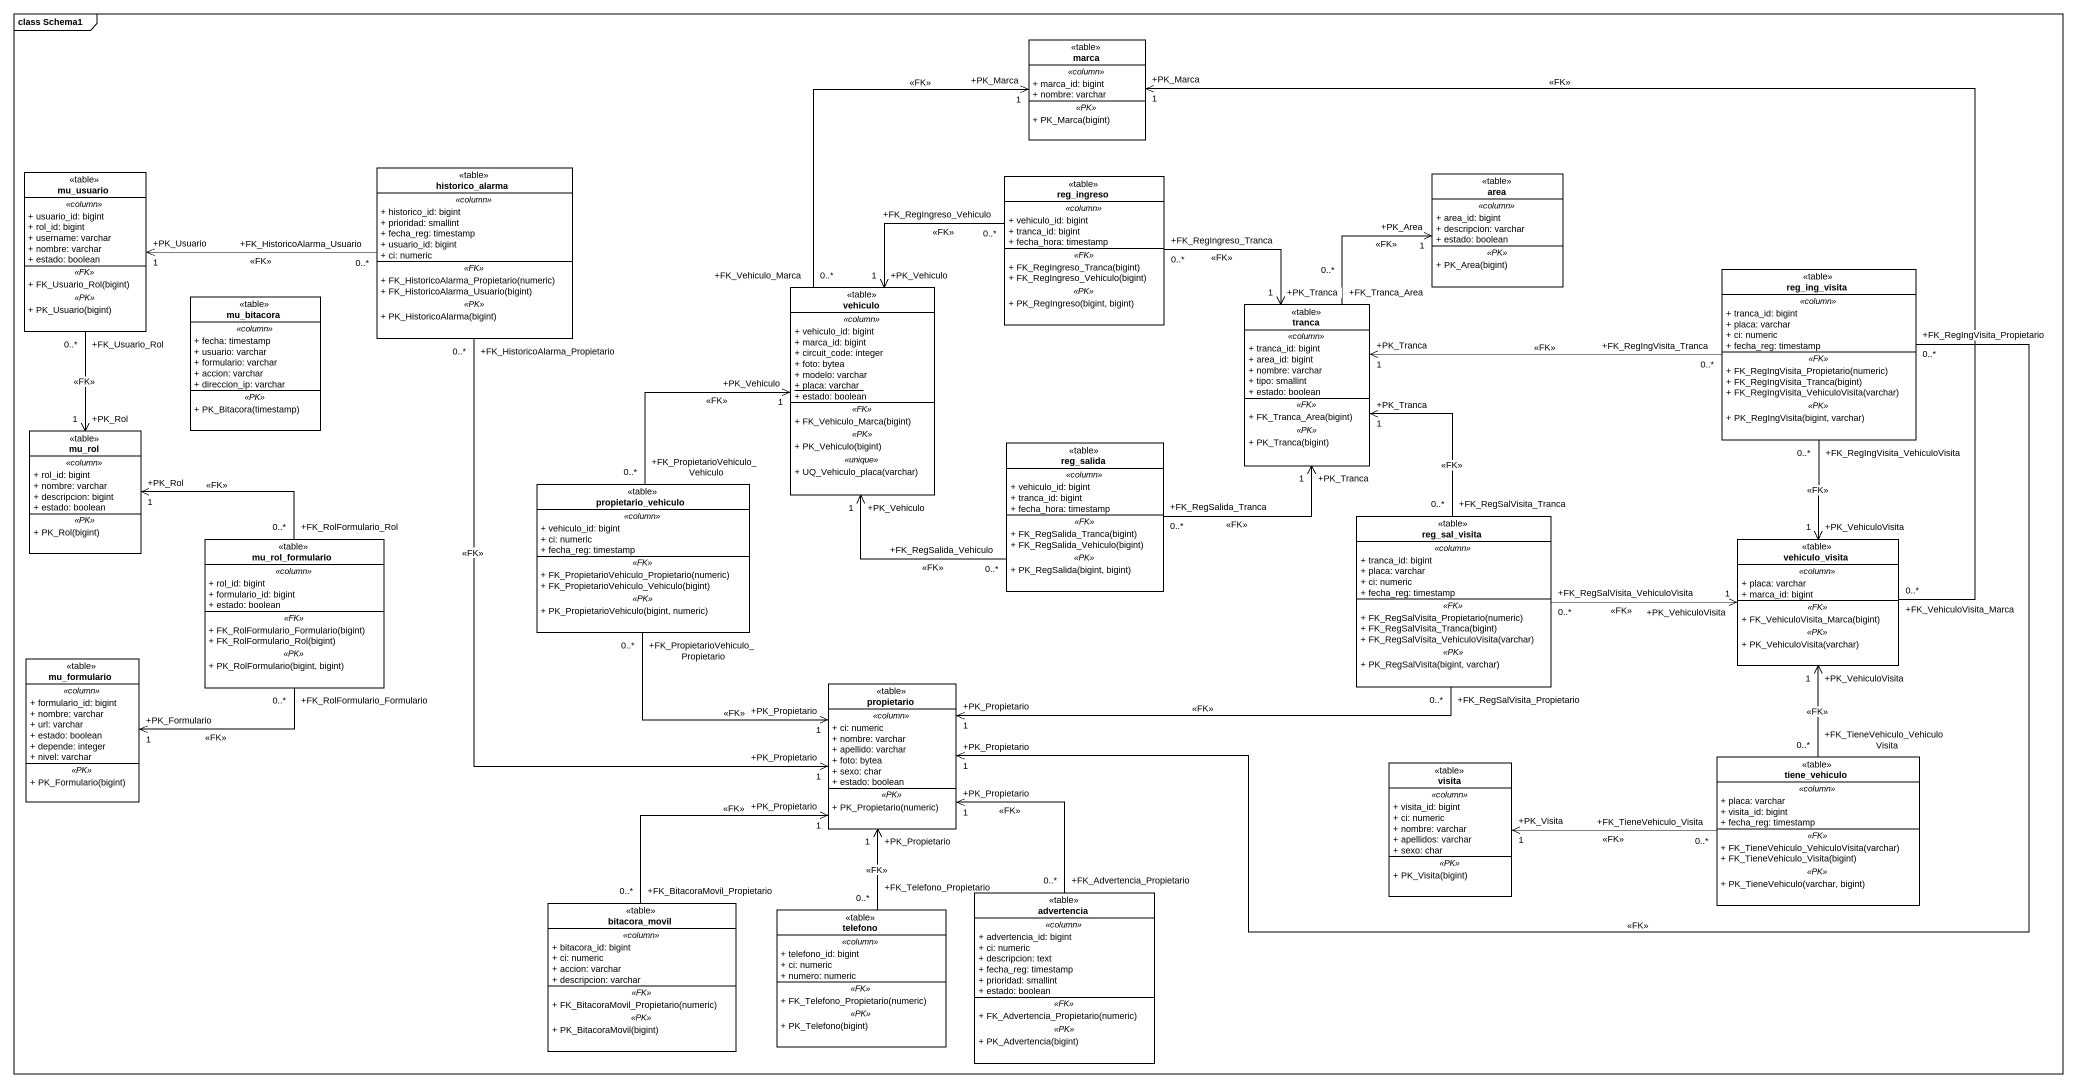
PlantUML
@startuml
mainframe class Schema1
hide circle
hide empty members
skinparam classAttributeIconSize 0
class marca <<table>> {
  .. <<column>> ..
  + marca_id: bigint
  + nombre: varchar
  .. <<PK>> ..
  + PK_Marca(bigint)
}
class mu_usuario <<table>> {
  .. <<column>> ..
  + usuario_id: bigint
  + rol_id: bigint
  + username: varchar
  + nombre: varchar
  + estado: boolean
  .. <<FK>> ..
  + FK_Usuario_Rol(bigint)
  .. <<PK>> ..
  + PK_Usuario(bigint)
}
class historico_alarma <<table>> {
  .. <<column>> ..
  + historico_id: bigint
  + prioridad: smallint
  + fecha_reg: timestamp
  + usuario_id: bigint
  + ci: numeric
  .. <<FK>> ..
  + FK_HistoricoAlarma_Propietario(numeric)
  + FK_HistoricoAlarma_Usuario(bigint)
  .. <<PK>> ..
  + PK_HistoricoAlarma(bigint)
}
class reg_ingreso <<table>> {
  .. <<column>> ..
  + vehiculo_id: bigint
  + tranca_id: bigint
  + fecha_hora: timestamp
  .. <<FK>> ..
  + FK_RegIngreso_Tranca(bigint)
  + FK_RegIngreso_Vehiculo(bigint)
  .. <<PK>> ..
  + PK_RegIngreso(bigint, bigint)
}
class area <<table>> {
  .. <<column>> ..
  + area_id: bigint
  + descripcion: varchar
  + estado: boolean
  .. <<PK>> ..
  + PK_Area(bigint)
}
class mu_bitacora <<table>> {
  .. <<column>> ..
  + fecha: timestamp
  + usuario: varchar
  + formulario: varchar
  + accion: varchar
  + direccion_ip: varchar
  .. <<PK>> ..
  + PK_Bitacora(timestamp)
}
class vehiculo <<table>> {
  .. <<column>> ..
  + vehiculo_id: bigint
  + marca_id: bigint
  + circuit_code: integer
  + foto: bytea
  + modelo: varchar
  {static} + placa: varchar
  + estado: boolean
  .. <<FK>> ..
  + FK_Vehiculo_Marca(bigint)
  .. <<PK>> ..
  + PK_Vehiculo(bigint)
  .. <<unique>> ..
  + UQ_Vehiculo_placa(varchar)
}
class reg_ing_visita <<table>> {
  .. <<column>> ..
  + tranca_id: bigint
  + placa: varchar
  + ci: numeric
  + fecha_reg: timestamp
  .. <<FK>> ..
  + FK_RegIngVisita_Propietario(numeric)
  + FK_RegIngVisita_Tranca(bigint)
  + FK_RegIngVisita_VehiculoVisita(varchar)
  .. <<PK>> ..
  + PK_RegIngVisita(bigint, varchar)
}
class tranca <<table>> {
  .. <<column>> ..
  + tranca_id: bigint
  + area_id: bigint
  + nombre: varchar
  + tipo: smallint
  + estado: boolean
  .. <<FK>> ..
  + FK_Tranca_Area(bigint)
  .. <<PK>> ..
  + PK_Tranca(bigint)
}
class mu_rol <<table>> {
  .. <<column>> ..
  + rol_id: bigint
  + nombre: varchar
  + descripcion: bigint
  + estado: boolean
  .. <<PK>> ..
  + PK_Rol(bigint)
}
class reg_salida <<table>> {
  .. <<column>> ..
  + vehiculo_id: bigint
  + tranca_id: bigint
  + fecha_hora: timestamp
  .. <<FK>> ..
  + FK_RegSalida_Tranca(bigint)
  + FK_RegSalida_Vehiculo(bigint)
  .. <<PK>> ..
  + PK_RegSalida(bigint, bigint)
}
class propietario_vehiculo <<table>> {
  .. <<column>> ..
  + vehiculo_id: bigint
  + ci: numeric
  + fecha_reg: timestamp
  .. <<FK>> ..
  + FK_PropietarioVehiculo_Propietario(numeric)
  + FK_PropietarioVehiculo_Vehiculo(bigint)
  .. <<PK>> ..
  + PK_PropietarioVehiculo(bigint, numeric)
}
class reg_sal_visita <<table>> {
  .. <<column>> ..
  + tranca_id: bigint
  + placa: varchar
  + ci: numeric
  + fecha_reg: timestamp
  .. <<FK>> ..
  + FK_RegSalVisita_Propietario(numeric)
  + FK_RegSalVisita_Tranca(bigint)
  + FK_RegSalVisita_VehiculoVisita(varchar)
  .. <<PK>> ..
  + PK_RegSalVisita(bigint, varchar)
}
class mu_rol_formulario <<table>> {
  .. <<column>> ..
  + rol_id: bigint
  + formulario_id: bigint
  + estado: boolean
  .. <<FK>> ..
  + FK_RolFormulario_Formulario(bigint)
  + FK_RolFormulario_Rol(bigint)
  .. <<PK>> ..
  + PK_RolFormulario(bigint, bigint)
}
class vehiculo_visita <<table>> {
  .. <<column>> ..
  + placa: varchar
  + marca_id: bigint
  .. <<FK>> ..
  + FK_VehiculoVisita_Marca(bigint)
  .. <<PK>> ..
  + PK_VehiculoVisita(varchar)
}
class mu_formulario <<table>> {
  .. <<column>> ..
  + formulario_id: bigint
  + nombre: varchar
  + url: varchar
  + estado: boolean
  + depende: integer
  + nivel: varchar
  .. <<PK>> ..
  + PK_Formulario(bigint)
}
class propietario <<table>> {
  .. <<column>> ..
  + ci: numeric
  + nombre: varchar
  + apellido: varchar
  + foto: bytea
  + sexo: char
  + estado: boolean
  .. <<PK>> ..
  + PK_Propietario(numeric)
}
class visita <<table>> {
  .. <<column>> ..
  + visita_id: bigint
  + ci: numeric
  + nombre: varchar
  + apellidos: varchar
  + sexo: char
  .. <<PK>> ..
  + PK_Visita(bigint)
}
class tiene_vehiculo <<table>> {
  .. <<column>> ..
  + placa: varchar
  + visita_id: bigint
  + fecha_reg: timestamp
  .. <<FK>> ..
  + FK_TieneVehiculo_VehiculoVisita(varchar)
  + FK_TieneVehiculo_Visita(bigint)
  .. <<PK>> ..
  + PK_TieneVehiculo(varchar, bigint)
}
class bitacora_movil <<table>> {
  .. <<column>> ..
  + bitacora_id: bigint
  + ci: numeric
  + accion: varchar
  + descripcion: varchar
  .. <<FK>> ..
  + FK_BitacoraMovil_Propietario(numeric)
  .. <<PK>> ..
  + PK_BitacoraMovil(bigint)
}
class telefono <<table>> {
  .. <<column>> ..
  + telefono_id: bigint
  + ci: numeric
  + numero: numeric
  .. <<FK>> ..
  + FK_Telefono_Propietario(numeric)
  .. <<PK>> ..
  + PK_Telefono(bigint)
}
class advertencia <<table>> {
  .. <<column>> ..
  + advertencia_id: bigint
  + ci: numeric
  + descripcion: text
  + fecha_reg: timestamp
  + prioridad: smallint
  + estado: boolean
  .. <<FK>> ..
  + FK_Advertencia_Propietario(numeric)
  .. <<PK>> ..
  + PK_Advertencia(bigint)
}
mu_usuario "+FK_Usuario_Rol\n0..*" --> "+PK_Rol\n1" mu_rol : <<FK>>
historico_alarma "+FK_HistoricoAlarma_Usuario\n0..*" -left-> "+PK_Usuario\n1" mu_usuario : <<FK>>
historico_alarma "+FK_HistoricoAlarma_Propietario\n0..*" --> "+PK_Propietario\n1" propietario : <<FK>>
reg_ingreso "+FK_RegIngreso_Vehiculo\n0..*" --> "+PK_Vehiculo\n1" vehiculo : <<FK>>
reg_ingreso "+FK_RegIngreso_Tranca\n0..*" --> "+PK_Tranca\n1" tranca : <<FK>>
vehiculo "+FK_Vehiculo_Marca\n0..*" -up-> "+PK_Marca\n1" marca : <<FK>>
reg_ing_visita "+FK_RegIngVisita_Tranca\n0..*" -left-> "+PK_Tranca\n1" tranca : <<FK>>
reg_ing_visita "+FK_RegIngVisita_VehiculoVisita\n0..*" --> "+PK_VehiculoVisita\n1" vehiculo_visita : <<FK>>
reg_ing_visita "+FK_RegIngVisita_Propietario\n0..*" -left-> "+PK_Propietario\n1" propietario : <<FK>>
tranca "+FK_Tranca_Area\n0..*" -up-> "+PK_Area\n1" area : <<FK>>
reg_salida "+FK_RegSalida_Vehiculo\n0..*" -left-> "+PK_Vehiculo\n1" vehiculo : <<FK>>
reg_salida "+FK_RegSalida_Tranca\n0..*" -right-> "+PK_Tranca\n1" tranca : <<FK>>
propietario_vehiculo "+FK_PropietarioVehiculo_Vehiculo\n0..*" -up-> "+PK_Vehiculo\n1" vehiculo : <<FK>>
propietario_vehiculo "+FK_PropietarioVehiculo_Propietario\n0..*" --> "+PK_Propietario\n1" propietario : <<FK>>
reg_sal_visita "+FK_RegSalVisita_Tranca\n0..*" -up-> "+PK_Tranca\n1" tranca : <<FK>>
reg_sal_visita "+FK_RegSalVisita_VehiculoVisita\n0..*" -right-> "+PK_VehiculoVisita\n1" vehiculo_visita : <<FK>>
reg_sal_visita "+FK_RegSalVisita_Propietario\n0..*" -left-> "+PK_Propietario\n1" propietario : <<FK>>
mu_rol_formulario "+FK_RolFormulario_Rol\n0..*" -left-> "+PK_Rol\n1" mu_rol : <<FK>>
mu_rol_formulario "+FK_RolFormulario_Formulario\n0..*" -left-> "+PK_Formulario\n1" mu_formulario : <<FK>>
vehiculo_visita "+FK_VehiculoVisita_Marca\n0..*" -up-> "+PK_Marca\n1" marca : <<FK>>
tiene_vehiculo "+FK_TieneVehiculo_VehiculoVisita\n0..*" -up-> "+PK_VehiculoVisita\n1" vehiculo_visita : <<FK>>
tiene_vehiculo "+FK_TieneVehiculo_Visita\n0..*" -left-> "+PK_Visita\n1" visita : <<FK>>
bitacora_movil "+FK_BitacoraMovil_Propietario\n0..*" -up-> "+PK_Propietario\n1" propietario : <<FK>>
telefono "+FK_Telefono_Propietario\n0..*" -up-> "+PK_Propietario\n1" propietario : <<FK>>
advertencia "+FK_Advertencia_Propietario\n0..*" -up-> "+PK_Propietario\n1" propietario : <<FK>>
@enduml
